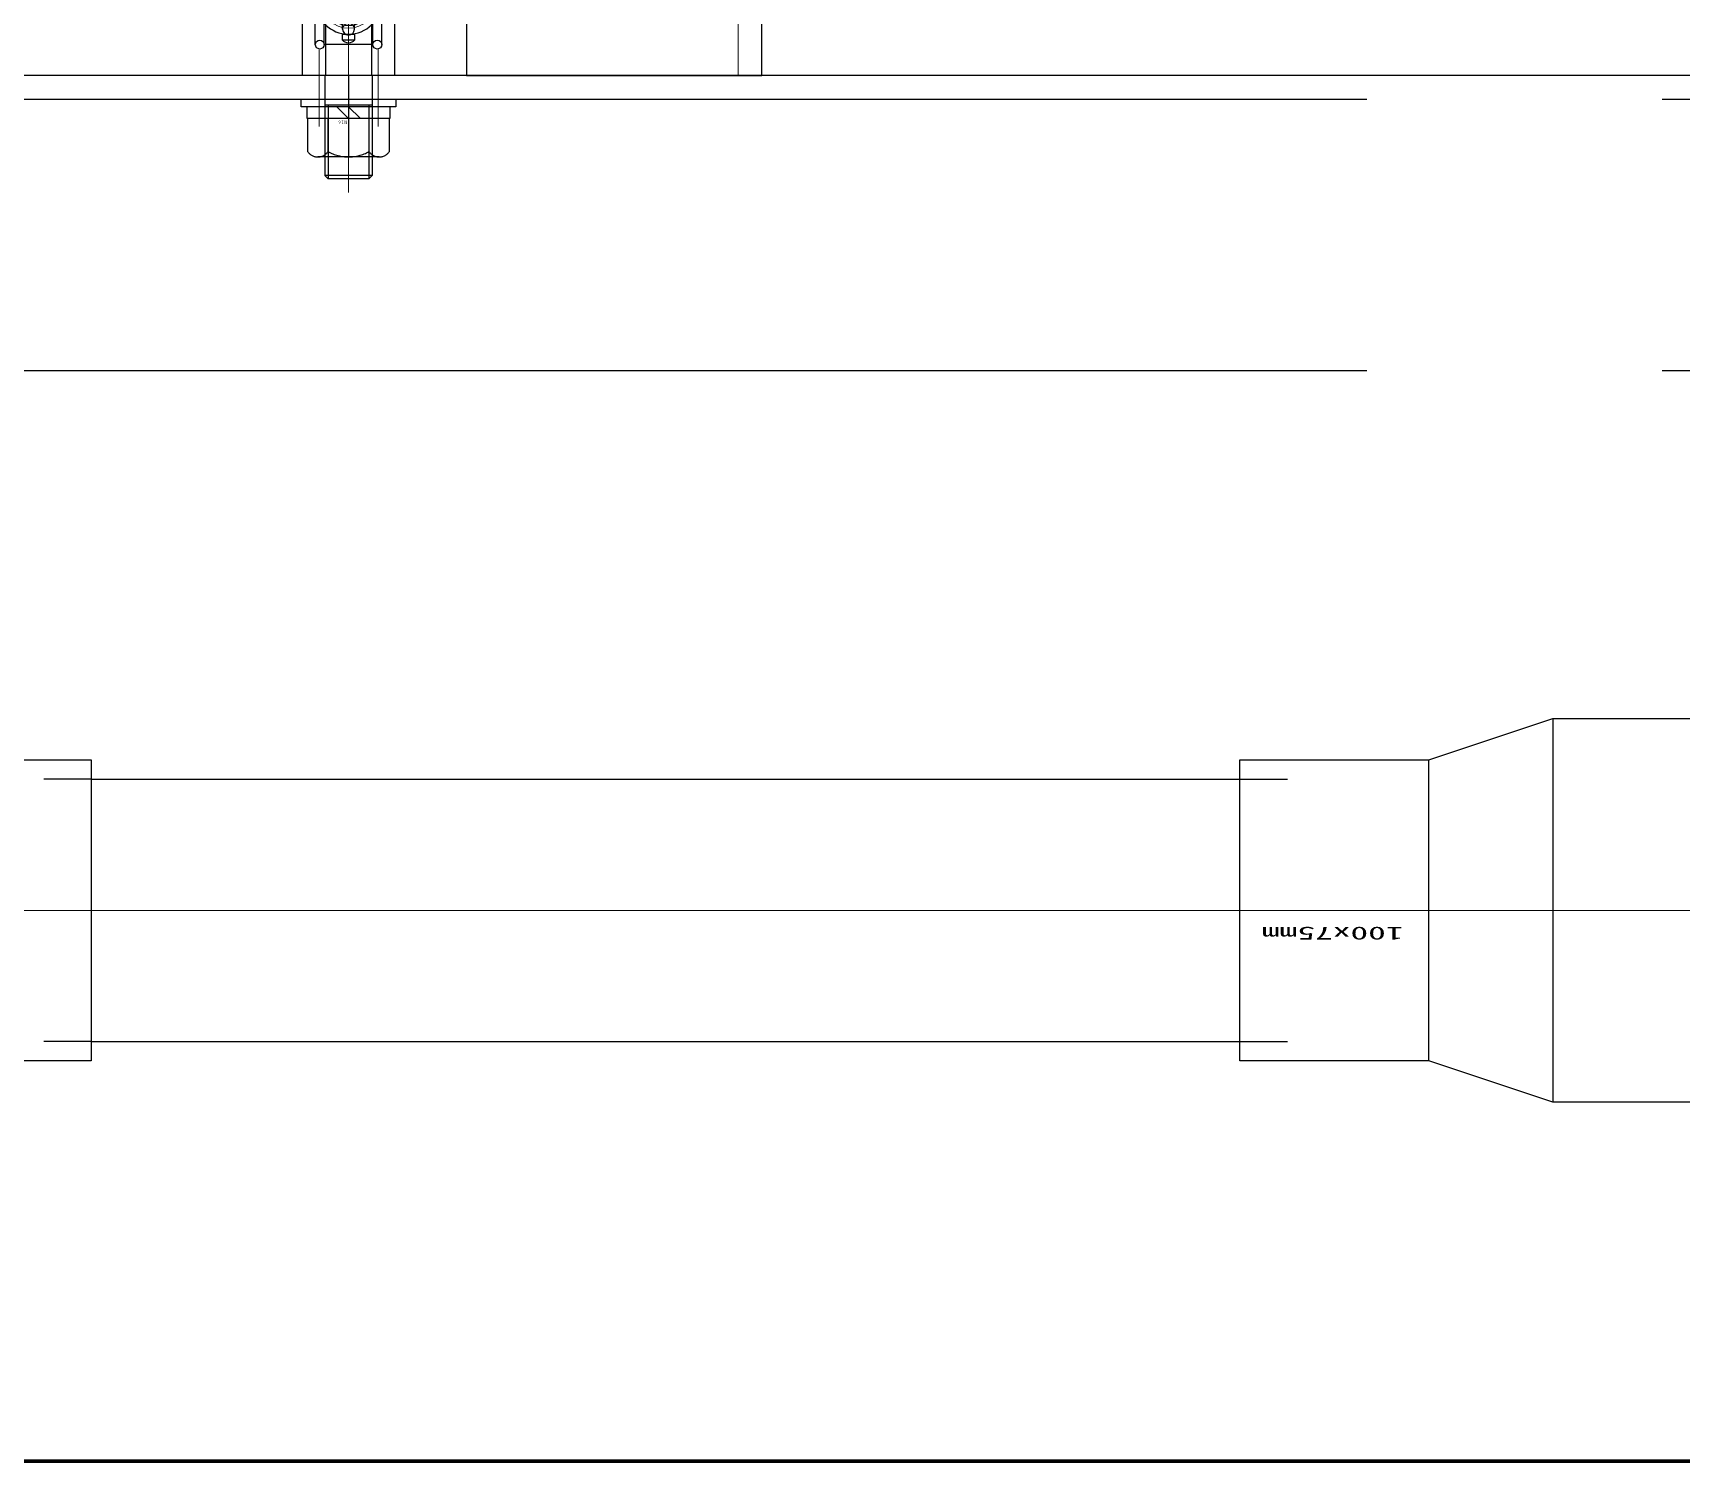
# Model space of a CAD drawing. Units: millimetres at full size. Extents: x -18456 to 18937, y -12290 to 13871.
# Drawn here: x 2088 to 3764, y 815 to 2267 of the extents above; entities that cross this region are included whole.
import ezdxf
from ezdxf.enums import TextEntityAlignment as Align

# ---------------------------------------------------------------- set-up
doc = ezdxf.new("R2010")
doc.units = ezdxf.units.MM
doc.header["$LTSCALE"] = 100
doc.linetypes.add('CHAIN2', pattern=[12, 9, -1, 1, -1])
doc.linetypes.add('DOUBLE_CHAIN2', pattern=[12.8, 9, -1, 0.6, -0.6, 0.6, -1])
for name, color, linetype in [('0-2_0', 2, 'Continuous'), ('0-3_06_PHANTOM', 2, 'DOUBLE_CHAIN2'), ('0-6_10_DRAFT', 1, 'Continuous')]:
    doc.layers.add(name, color=color, linetype=linetype)
for name, color, linetype, lineweight in [('0-7_05_CENTER', 2, 'CHAIN2', 18), ('0-8_04_HIDDEN', 7, 'Continuous', 18), ('1-0', 30, 'Continuous', 70)]:
    doc.layers.add(name, color=color, linetype=linetype, lineweight=lineweight)
doc.styles.add('ＭＳ ゴシック', font='')
doc.styles.get('ＭＳ ゴシック').set_extended_font_data('MS Gothic')

# ---------------------------------------------------------------- blocks, each defined once
blk = doc.blocks.new('径違いソケット(TS-RS)-75mm×65mma_1_1')
at = {"layer": '0-3_06_PHANTOM'}
for p, q in [((0, 51), (64, 51)), ((64, -51), (64, 51)), ((64, 51), (98, 43.5)), ((98, 43.5), (98, -43.5)), ((98, 43.5), (159, 43.5)), ((159, 43.5), (159, -43.5))]:
    blk.add_line(p, q, dxfattribs=at)
for points in [[(64, -51), (0, -51), (0, 51)], [(159, -43.5), (98, -43.5), (64, -51)]]:
    blk.add_lwpolyline(points, dxfattribs=at)
at = {"layer": '0-6_10_DRAFT'}
for p, q in [((0, 44.5), (16.06, 44.5)), ((159, 38), (141.32, 38)), ((159, -38), (141.32, -38)), ((0, -44.5), (16.06, -44.5))]:
    blk.add_line(p, q, dxfattribs=at)
at = {"layer": '0-7_05_CENTER'}
blk.add_line((159, 0), (0, 0), dxfattribs=at)
at = {"layer": '0-6_10_DRAFT', "style": 'ＭＳ ゴシック', "width": 2.05}
blk.add_text('75x65mm', height=4.399, dxfattribs=at).set_placement((109.27, 3.02), align=Align.BOTTOM_LEFT)
blk = doc.blocks.new('径違いソケット(TS-RS)-100mm×75mma_1')
at = {"layer": '0-3_06_PHANTOM'}
for p, q in [((0, -65), (0, 65)), ((84, -65), (84, 65)), ((126, 51), (190, 51)), ((126, 51), (126, -51)), ((190, 51), (190, -51)), ((126, -51), (84, -65)), ((190, -51), (126, -51)), ((84, -65), (0, -65))]:
    blk.add_line(p, q, dxfattribs=at)
blk.add_lwpolyline([(0, 65), (84, 65), (126, 51)], dxfattribs=at)
at = {"layer": '0-6_10_DRAFT'}
for p, q in [((16.06, 57), (0, 57)), ((190, 44.5), (173.94, 44.5)), ((190, -44.5), (173.94, -44.5)), ((16.06, -57), (0, -57))]:
    blk.add_line(p, q, dxfattribs=at)
at = {"layer": '0-7_05_CENTER'}
blk.add_line((190, 0), (0, 0), dxfattribs=at)
at = {"layer": '0-6_10_DRAFT', "style": 'ＭＳ ゴシック', "width": 2}
blk.add_text('100x75mm', height=4.399, dxfattribs=at).set_placement((134.59, 4.28), align=Align.BOTTOM_LEFT)
blk = doc.blocks.new('A$C3C656437_1_1')
at = {"layer": '0-3_06_PHANTOM', "color": 7}
for p, q in [((-247.5, 1127.19), (-247.5, 738)), ((-158.5, 1127.19), (-158.5, 738))]:
    blk.add_line(p, q, dxfattribs=at)
at = {"layer": '0-7_05_CENTER'}
blk.add_line((-203, 515), (-203, 1127.19), dxfattribs=at)
at = {"layer": '0-3_06_PHANTOM', "rotation": 90}
for name, p in [('径違いソケット(TS-RS)-75mm×65mma_1_1', (-203, 1127.19)), ('径違いソケット(TS-RS)-100mm×75mma_1', (-203, 548))]:
    blk.add_blockref(name, p, dxfattribs=at)
blk = doc.blocks.new('A$C092B7092_1_1')
at = {"layer": '0-3_06_PHANTOM', "color": 7}
blk.add_line((90, -1008), (2590, -1008), dxfattribs=at)
for points in [[(2065, 1000), (1965, 1000), (1965, -1000), (2065, -1000)], [(90, -1100), (2590, -1100), (2590, -1000), (90, -1000)]]:
    blk.add_lwpolyline(points, close=True, dxfattribs=at)
at = {"layer": '0-6_10_DRAFT'}
blk.add_line((1925, -1000), (1925, -1008), dxfattribs=at)
at = {"layer": '0-7_05_CENTER'}
for p, q in [((1915, -991.13), (1915, -1017.23)), ((1935, -991.13), (1935, -1017.23))]:
    blk.add_line(p, q, dxfattribs=at)
at = {"layer": '0-8_04_HIDDEN'}
blk.add_line((2057, -1000), (2057, 1000), dxfattribs=at)
blk = doc.blocks.new('A$C0CFD4AA6')
at = {"layer": '0-2_0', "color": 3}
for p, q in [((-7.8, 40), (-7.8, 0)), ((7.79, 40), (7.79, 0))]:
    blk.add_line(p, q, dxfattribs=at)
at = {"layer": '0-2_0', "color": 134}
for p, q in [((-8.01, 0), (-8.01, -33.92)), ((7.99, 0), (7.99, -33.92)), ((7.99, -10), (-8.01, -10)), ((-6.92, -10), (-6.92, -35)), ((6.91, -10), (6.91, -35))]:
    blk.add_line(p, q, dxfattribs=at)
blk.add_lwpolyline([(-15.6, 40), (15.58, 40), (15.58, 0), (-15.6, 0)], close=True, dxfattribs=at)
for points in [[(7.99, -33.92), (-8.01, -33.92), (-6.92, -35)], [(7.99, -33.92), (6.91, -35), (-6.92, -35)]]:
    blk.add_lwpolyline(points, dxfattribs=at)
blk.add_circle((0, 25), 5, dxfattribs=at)
at = {"layer": '0-7_05_CENTER'}
for p, q in [((0, -39.68), (0, 44.81)), ((9.44, 25), (-9.44, 25))]:
    blk.add_line(p, q, dxfattribs=at)
blk = doc.blocks.new('M8アイナットc')
at = {"layer": '0-2_0'}
for p, q in [((-13.15, 3.15), (13.15, 3.15)), ((-13.15, -3.15), (13.15, -3.15))]:
    blk.add_line(p, q, dxfattribs=at)
for centre, radius, start, end in [((0, 0), 8, 23.188, 156.812), ((-13.15, 0), 3.15, 90, 270), ((13.15, 0), 3.15, 270, 90), ((0, 0), 8, 203.188, 336.812)]:
    blk.add_arc(centre, radius, start, end, dxfattribs=at)
at = {"layer": '0-7_05_CENTER'}
for p, q in [((0, -10.01), (0, 10.01)), ((-18.09, 0), (18.09, 0))]:
    blk.add_line(p, q, dxfattribs=at)
at = {"layer": '0-8_04_HIDDEN', "color": 2}
for radius in [4, 3.25]:
    blk.add_circle((0, 0), radius, dxfattribs=at)
for centre, radius, start, end in [((-13.15, 0), 3.15, 270, 90), ((0, 0), 8, 156.812, 203.188), ((0, 0), 8, 336.812, 23.188), ((13.15, 0), 3.15, 90, 270)]:
    blk.add_arc(centre, radius, start, end, dxfattribs=at)
blk = doc.blocks.new('8b_1_1')
at = {"layer": '0-8_04_HIDDEN', "color": 2}
for p, q in [((-3.75, 6.49), (-7.5, 0)), ((3.75, 6.49), (-3.75, 6.49)), ((3.75, 6.49), (-3.75, 6.49)), ((7.5, 0), (3.75, 6.49)), ((-7.5, 0), (-3.75, -6.49)), ((3.75, -6.49), (7.5, 0)), ((-3.75, -6.49), (3.75, -6.49)), ((-3.75, -6.49), (3.75, -6.49))]:
    blk.add_line(p, q, dxfattribs=at)
at = {"layer": '0-8_04_HIDDEN', "color": 2, "linetype": 'CHAIN2'}
for p, q in [((0, -10.87), (0, 10.87)), ((10.87, 0), (-10.87, 0))]:
    blk.add_line(p, q, dxfattribs=at)
at = {"layer": '0-8_04_HIDDEN', "color": 2}
for points in [[(-3.75, 6.49), (-7.5, 0), (-3.75, -6.49)], [(3.75, -6.49), (7.5, 0), (3.75, 6.49)]]:
    blk.add_lwpolyline(points, dxfattribs=at)
for radius in [9, 6.5, 4, 3.25]:
    blk.add_circle((0, 0), radius, dxfattribs=at)
at = {"layer": '0-6_10_DRAFT', "style": 'ＭＳ ゴシック', "width": 1.75}
blk.add_text('M8', height=0.733, dxfattribs=at).set_placement((0.76, 0.14), align=Align.BOTTOM_LEFT)
blk = doc.blocks.new('A$C4764547B')
at = {"layer": '0-2_0'}
for p, q in [((-2, -9.3), (-2, 9.3)), ((2, -9.3), (2, 9.3))]:
    blk.add_line(p, q, dxfattribs=at)
for centre, start, end in [((0, 9.3), 0, 180), ((0, -9.3), 180, 0)]:
    blk.add_arc(centre, 2, start, end, dxfattribs=at)
at = {"layer": '0-6_10_DRAFT'}
blk.add_line((-2, 0), (2, 0), dxfattribs=at)
at = {"layer": '0-8_04_HIDDEN', "color": 2}
for centre, start, end in [((0, 9.3), 180, 0), ((0, -9.3), 0, 180)]:
    blk.add_arc(centre, 2, start, end, dxfattribs=at)
blk = doc.blocks.new('A$C5B506AB2')
at = {"layer": '0-2_0'}
for p, q in [((-11.25, 14.51), (-11.25, 0)), ((11.25, 14.51), (11.25, 0)), ((9.75, 1.5), (-9.75, 1.5)), ((-9.77, -1.5), (-7.35, -1.5)), ((9.75, -1.5), (-9.75, -1.5)), ((9.77, -1.5), (7.35, -1.5))]:
    blk.add_line(p, q, dxfattribs=at)
for points in [[(-8.25, 14.51), (-8.25, 1.5), (-7.35, 1.5)], [(8.25, 14.51), (8.25, 1.5), (7.35, 1.5)]]:
    blk.add_lwpolyline(points, dxfattribs=at)
blk.add_lwpolyline([(2, 11), (2, 13), (-2, 13), (-2, 11)], close=True, dxfattribs=at)
for radius in [11, 7.5, 5]:
    blk.add_circle((0, 0), radius, dxfattribs=at)
for centre, radius, start, end in [((-9.75, 14.51), 1.5, 0, 180), ((-9.75, 14.51), 1.5, 180, 0), ((0, 11.51), 2.5, 36.7713, 143.2287), ((9.75, 14.51), 1.5, 0, 180), ((9.75, 14.51), 1.5, 180, 0), ((-9.77, 0), 1.5, 180, 270), ((-9.75, 0), 1.5, 90, 270), ((-9.75, 0), 1.5, 270, 90), ((9.75, 0), 1.5, 90, 270), ((9.75, 0), 1.5, 270, 90), ((9.77, 0), 1.5, 270, 0)]:
    blk.add_arc(centre, radius, start, end, dxfattribs=at)
at = {"layer": '0-6_10_DRAFT'}
blk.add_line((8.25, 14.51), (-8.25, 14.51), dxfattribs=at)
at = {"layer": '0-7_05_CENTER'}
for p, q in [((0, -13.89), (0, 17.93)), ((-14.88, 0), (14.88, 0))]:
    blk.add_line(p, q, dxfattribs=at)
blk = doc.blocks.new('A$C4C410D0F')
at = {"layer": '0-2_0', "xscale": -1, "rotation": 180}
blk.add_blockref('A$C5B506AB2', (0, 0), dxfattribs=at)
at = {"layer": '0-2_0'}
for name in ['A$C4764547B', 'M8アイナットc', '8b_1_1']:
    blk.add_blockref(name, (0, 0), dxfattribs=at)
blk = doc.blocks.new('M16Nza_1_1')
at = {"layer": '0-3_06_PHANTOM', "color": 7}
for p, q in [((-13.85, 17.74), (-13.85, 6.6)), ((-10.39, 19.6), (10.39, 19.6)), ((-6.92, 6.6), (-6.92, 17.74)), ((6.93, 17.74), (6.93, 6.6)), ((13.85, 6.6), (13.85, 17.74)), ((-4, 6.6), (0, 2.6)), ((0, 6.6), (4, 2.6)), ((14, 6.6), (14, 2.6))]:
    blk.add_line(p, q, dxfattribs=at)
at = {"layer": '0-3_06_PHANTOM', "color": 7, "linetype": 'CHAIN2'}
blk.add_line((0, 0), (0, 19.6), dxfattribs=at)
at = {"layer": '0-3_06_PHANTOM', "color": 7}
blk.add_lwpolyline([(-14, 2.6), (-14, 6.6), (14, 6.6)], dxfattribs=at)
blk.add_lwpolyline([(-16, 2.6), (16, 2.6), (16, 0), (-16, 0)], close=True, dxfattribs=at)
for centre, radius, start, end in [((-10.39, 15.44), 4.16, 33.626, 146.374), ((0, 5.75), 13.85, 60, 120), ((10.39, 15.44), 4.16, 33.626, 146.374)]:
    blk.add_arc(centre, radius, start, end, dxfattribs=at)
at = {"layer": '0-6_10_DRAFT', "style": 'ＭＳ ゴシック', "width": 0.6}
blk.add_text('Ｍ１６', height=1.257, dxfattribs=at).set_placement((0.41, 6.78), align=Align.BOTTOM_LEFT)

msp = doc.modelspace()

# ---------------------------------------------------------------- linework, layer by layer
at = {"layer": '1-0'}
msp.add_lwpolyline([(5041.3, 2301.1), (5041.3, 815), (-472, 815), (-472, 6951.5), (1890.2, 6951.5), (1310.6, 6796.2)], dxfattribs=at)

# ---------------------------------------------------------------- block references
at = {"layer": '0-2_0', "xscale": 3, "yscale": 3}
for name, p in [('A$C092B7092_1_1', (-3365.8, 5224)), ('A$C0CFD4AA6', (2409.2, 2224)), ('A$C4C410D0F', (2409.2, 2299))]:
    msp.add_blockref(name, p, dxfattribs=at)
for name, p, rotation in [('A$C3C656437_1_1', (5529.2, 1984), 90), ('M16Nza_1_1', (2409.2, 2200), 180)]:
    msp.add_blockref(name, p, dxfattribs=dict(at, rotation=rotation))

doc.saveas('drawing.dxf')
